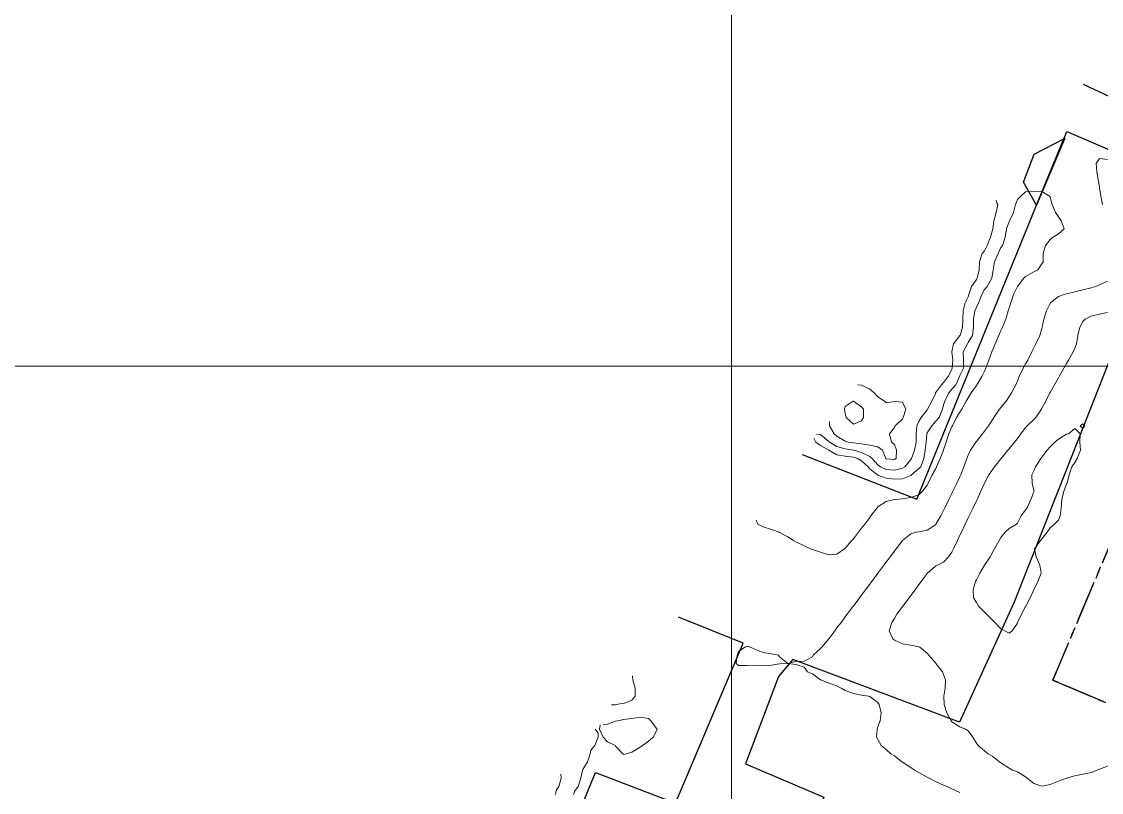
# Model space of a CAD drawing. Header units: centimetres. Extents: x 0 to 642158, y -847 to 649707.
# Drawn here: x 616123.5 to 616189.4, y 621861.4 to 621908.4 of the extents above; entities that cross this region are included whole.
import ezdxf

# ---------------------------------------------------------------- set-up
doc = ezdxf.new("R2010")
doc.units = ezdxf.units.CM
doc.header["$MEASUREMENT"] = 0
doc.linetypes.add('CENTERX2', pattern=[4, 2.5, -0.5, 0.5, -0.5])
doc.layers.add('MEV_grille', color=254, linetype='Continuous', lineweight=9)
doc.layers.add('WAL_topographie 0.5', color=253, linetype='Continuous', lineweight=20)
doc.layers.add('SPW_batiments', color=7, linetype='Continuous')
doc.layers.add('SPW_parcellaire cadastral', color=7, linetype='CENTERX2', lineweight=25, true_color=0xff0542)

# ---------------------------------------------------------------- blocks, each defined once
blk = doc.blocks.new('*U114')
at = {"layer": 'MEV_grille', "transparency": 33554687}
blk.add_lwpolyline([(-1338.461, 0), (1338.461, 0)], dxfattribs=at)
blk = doc.blocks.new('*U115')
at = {"layer": 'MEV_grille', "color": 0, "linetype": 'ByBlock', "lineweight": -2, "transparency": 16777216}
blk.add_blockref('*U114', (0, -500), dxfattribs=at)
blk = doc.blocks.new('*U112')
at = {"layer": 'MEV_grille', "transparency": 33554687}
blk.add_lwpolyline([(0, 1825.476), (0, -1825.476)], dxfattribs=at)
blk = doc.blocks.new('*U113')
at = {"layer": 'MEV_grille', "color": 0, "linetype": 'ByBlock', "lineweight": -2, "transparency": 16777216}
blk.add_blockref('*U112', (800, 0), dxfattribs=at)

msp = doc.modelspace()

# ---------------------------------------------------------------- linework, layer by layer
at = {"layer": 'SPW_batiments'}
for points in [[(616171.126, 621882.003), (616178.111, 621879.269), (616185.422, 621897.199), (616187.075, 621901.25), (616187.257, 621901.694), (616194.257, 621898.688), (616194.082, 621898.413), (616184.051, 621872.988), (616180.718, 621865.674), (616170.565, 621869.487), (616169.685, 621868.452), (616167.672, 621863.14), (616172.446, 621861.106), (616167.122, 621848.431), (616166.152, 621847.699), (616170.725, 621845.814), (616165.786, 621833.502), (616146.481, 621785.376)], [(616187.141, 621901.285), (616185.422, 621897.199), (616184.627, 621898.602), (616185.269, 621900.302), (616187.075, 621901.25), (616187.141, 621901.285)], [(616150.036, 621854.203), (616151.608, 621853.562), (616151.828, 621853.428), (616154.201, 621852.356), (616154.442, 621852.653), (616158.522, 621862.609), (616163.412, 621860.728), (616167.522, 621870.49), (616163.591, 621872.07)]]:
    msp.add_lwpolyline(points, dxfattribs=at)
at = {"layer": 'SPW_parcellaire cadastral'}
for points in [[(616188.258, 621904.586), (616209.84, 621894.414), (616210.931, 621891.196), (616181.371, 621821.788), (616179.519, 621821.304), (616153.63, 621781.526), (616142.741, 621768.2), (616134.192, 621775.582), (616131.925, 621772.599), (616129.462, 621769.852), (616125.173, 621773.406), (616099.439, 621787.506)], [(616194.258, 621898.687), (616196.626, 621892.396), (616186.403, 621868.231), (616196.885, 621863.797), (616204.362, 621882.089), (616198.128, 621897.025), (616194.258, 621898.687)], [(616194.258, 621898.687), (616198.128, 621897.025), (616204.362, 621882.089), (616196.885, 621863.797), (616186.403, 621868.231), (616196.626, 621892.396), (616194.258, 621898.687)]]:
    msp.add_lwpolyline(points, dxfattribs=at)
at = {"layer": 'WAL_topographie 0.5'}
for points in [[(616189.439, 621897.25), (616189.348, 621897.75), (616189.262, 621898.25), (616189.25, 621898.318), (616189.176, 621898.75), (616189.091, 621899.25), (616189.045, 621899.75), (616189.25, 621900.041), (616189.75, 621899.993)], [(616168.317, 621878), (616168.429, 621877.75), (616168.75, 621877.589), (616169.25, 621877.417), (616169.725, 621877.25), (616169.75, 621877.241), (616170.25, 621876.97), (616170.605, 621876.75), (616170.75, 621876.662), (616171.25, 621876.423), (616171.641, 621876.25), (616171.75, 621876.205), (616172.25, 621876.03), (616172.75, 621875.883), (616173.25, 621875.924), (616173.7, 621876.25), (616173.75, 621876.28), (616174.161, 621876.75), (616174.25, 621876.842), (616174.555, 621877.25), (616174.75, 621877.497), (616174.94, 621877.75), (616175.25, 621878.162), (616175.315, 621878.25), (616175.703, 621878.75), (616175.75, 621878.8), (616176.25, 621879.131), (616176.75, 621879.244), (616176.798, 621879.25), (616177.25, 621879.3), (616177.75, 621879.363), (616178.25, 621879.529), (616178.471, 621879.75), (616178.75, 621880.123), (616178.817, 621880.25), (616179.048, 621880.75), (616179.25, 621881.098), (616179.325, 621881.25), (616179.541, 621881.75), (616179.736, 621882.25), (616179.75, 621882.285), (616179.908, 621882.75), (616180.068, 621883.25), (616180.25, 621883.677), (616180.284, 621883.75), (616180.545, 621884.25), (616180.75, 621884.571), (616180.861, 621884.75), (616181.135, 621885.25), (616181.25, 621885.45), (616181.44, 621885.75), (616181.75, 621886.206), (616181.78, 621886.25), (616182.09, 621886.75), (616182.25, 621887.083), (616182.326, 621887.25), (616182.499, 621887.75), (616182.69, 621888.25), (616182.75, 621888.397), (616182.898, 621888.75), (616183.115, 621889.25), (616183.25, 621889.549), (616183.342, 621889.75), (616183.538, 621890.25), (616183.697, 621890.75), (616183.75, 621890.93), (616183.844, 621891.25), (616184.023, 621891.75), (616184.25, 621892.231), (616184.26, 621892.25), (616184.648, 621892.75), (616184.75, 621892.844), (616185.25, 621893.139), (616185.497, 621893.25), (616185.75, 621893.625), (616185.817, 621893.75), (616185.831, 621894.25), (616185.974, 621894.75), (616186.25, 621895.106), (616186.427, 621895.25), (616186.75, 621895.457), (616187.105, 621895.75), (616186.929, 621896.25), (616186.75, 621896.491), (616186.578, 621896.75), (616186.374, 621897.25), (616186.25, 621897.684), (616186.218, 621897.75), (616185.75, 621898.038), (616185.25, 621898.055), (616184.75, 621898.009), (616184.45, 621897.75), (616184.25, 621897.552), (616184.145, 621897.25), (616184.007, 621896.75), (616183.777, 621896.25), (616183.75, 621896.202), (616183.589, 621895.75), (616183.506, 621895.25), (616183.342, 621894.75), (616183.25, 621894.614), (616183.071, 621894.25), (616182.851, 621893.75), (616182.782, 621893.25), (616182.75, 621893.126), (616182.683, 621892.75), (616182.399, 621892.25), (616182.25, 621892.066), (616182.077, 621891.75), (616181.887, 621891.25), (616181.75, 621890.984), (616181.664, 621890.75), (616181.577, 621890.25), (616181.568, 621889.75), (616181.51, 621889.25), (616181.25, 621888.826), (616181.204, 621888.75), (616180.94, 621888.25), (616180.966, 621887.75), (616180.968, 621887.25), (616180.75, 621886.812), (616180.728, 621886.75), (616180.493, 621886.25), (616180.25, 621885.986), (616180.067, 621885.75), (616179.826, 621885.25), (616179.75, 621885.021), (616179.693, 621884.75), (616179.489, 621884.25), (616179.25, 621884.01), (616179.025, 621883.75), (616178.75, 621883.318), (616178.731, 621883.25), (616178.689, 621882.75), (616178.628, 621882.25), (616178.549, 621881.75), (616178.367, 621881.25), (616178.25, 621881.133), (616177.799, 621880.75), (616177.75, 621880.716), (616177.25, 621880.517), (616176.75, 621880.498), (616176.25, 621880.551), (616175.75, 621880.725), (616175.719, 621880.75), (616175.25, 621881.116), (616175.151, 621881.25), (616174.75, 621881.609), (616174.502, 621881.75), (616174.25, 621881.831), (616173.75, 621881.885), (616173.25, 621881.974), (616172.75, 621882.25), (616172.75, 621882.25), (616172.25, 621882.544), (616171.961, 621882.75), (616171.843, 621883)], [(616182.951, 621897.5), (616183, 621897.351), (616183.049, 621897.25), (616182.951, 621896.75), (616182.809, 621896.25), (616182.75, 621895.75), (616182.75, 621895.75), (616182.612, 621895.25), (616182.41, 621894.75), (616182.25, 621894.416), (616182.11, 621894.25), (616181.937, 621893.75), (616181.928, 621893.25), (616181.804, 621892.75), (616181.75, 621892.662), (616181.445, 621892.25), (616181.292, 621891.75), (616181.25, 621891.611), (616181.074, 621891.25), (616180.943, 621890.75), (616180.914, 621890.25), (616180.894, 621889.75), (616180.751, 621889.25), (616180.75, 621889.249), (616180.359, 621888.75), (616180.257, 621888.25), (616180.319, 621887.75), (616180.279, 621887.25), (616180.25, 621887.184), (616180.023, 621886.75), (616179.75, 621886.379), (616179.623, 621886.25), (616179.266, 621885.75), (616179.25, 621885.712), (616179.033, 621885.25), (616178.768, 621884.75), (616178.75, 621884.727), (616178.392, 621884.25), (616178.25, 621884.009), (616178.12, 621883.75), (616178.075, 621883.25), (616178.084, 621882.75), (616177.976, 621882.25), (616177.792, 621881.75), (616177.75, 621881.682), (616177.39, 621881.25), (616177.25, 621881.164), (616176.75, 621881.042), (616176.25, 621881.088), (616175.901, 621881.25), (616175.75, 621881.374), (616175.403, 621881.75), (616175.25, 621881.877), (616174.75, 621882.119), (616174.275, 621882.25), (616174.25, 621882.257), (616173.75, 621882.337), (616173.25, 621882.489), (616172.793, 621882.75), (616172.75, 621882.787), (616172.25, 621883.205), (616172, 621883.225)], [(616180.75, 621861.384), (616180.25, 621861.602), (616179.964, 621861.75), (616179.75, 621861.836), (616179.25, 621862.045), (616178.864, 621862.25), (616178.75, 621862.312), (616178.25, 621862.594), (616177.986, 621862.75), (616177.75, 621862.898), (616177.25, 621863.223), (616177.214, 621863.25), (616176.75, 621863.614), (616176.532, 621863.75), (616176.25, 621864.014), (616175.942, 621864.25), (616175.75, 621864.623), (616175.649, 621864.75), (616175.703, 621865.25), (616175.75, 621865.386), (616175.877, 621865.75), (616175.945, 621866.25), (616175.827, 621866.75), (616175.75, 621866.867), (616175.25, 621867.227), (616175.182, 621867.25), (616174.75, 621867.316), (616174.25, 621867.415), (616173.75, 621867.607), (616173.5, 621867.75), (616173.25, 621867.882), (616172.75, 621868.055), (616172.271, 621868.25), (616172.25, 621868.257), (616171.75, 621868.614), (616171.45, 621868.75), (616171.25, 621869.019), (616170.75, 621869.181), (616170.25, 621869.25), (616169.75, 621869.22), (616169.25, 621869.147), (616168.75, 621869.132), (616168.25, 621869.146), (616167.75, 621869.125), (616167.25, 621869.131), (616167.099, 621869.25), (616167.156, 621869.75), (616167.25, 621869.977), (616167.625, 621870.25), (616167.75, 621870.3), (616167.973, 621870.25), (616168.25, 621870.125), (616168.75, 621869.929), (616169.25, 621869.829), (616169.678, 621869.75), (616169.75, 621869.65), (616170.25, 621869.25), (616170.75, 621869.375), (616171.25, 621869.396), (616171.75, 621869.663), (616171.803, 621869.75), (616172.25, 621870.154), (616172.321, 621870.25), (616172.75, 621870.75), (616172.75, 621870.75), (616173.12, 621871.25), (616173.25, 621871.42), (616173.498, 621871.75), (616173.75, 621872.085), (616173.872, 621872.25), (616174.246, 621872.75), (616174.25, 621872.755), (616174.622, 621873.25), (616174.75, 621873.42), (616174.994, 621873.75), (616175.25, 621874.092), (616175.367, 621874.25), (616175.746, 621874.75), (616175.75, 621874.755), (616176.116, 621875.25), (616176.25, 621875.429), (616176.489, 621875.75), (616176.75, 621876.095), (616176.867, 621876.25), (616177.246, 621876.75), (616177.25, 621876.755), (616177.75, 621877.156), (616178.079, 621877.25), (616178.25, 621877.287), (616178.75, 621877.372), (616179.25, 621877.703), (616179.282, 621877.75), (616179.576, 621878.25), (616179.75, 621878.589), (616179.828, 621878.75), (616180.068, 621879.25), (616180.25, 621879.622), (616180.313, 621879.75), (616180.563, 621880.25), (616180.75, 621880.641), (616180.8, 621880.75), (616180.993, 621881.25), (616181.167, 621881.75), (616181.25, 621881.957), (616181.395, 621882.25), (616181.72, 621882.75), (616181.75, 621882.791), (616182.119, 621883.25), (616182.25, 621883.419), (616182.497, 621883.75), (616182.75, 621884.157), (616182.808, 621884.25), (616183.16, 621884.75), (616183.25, 621884.862), (616183.568, 621885.25), (616183.75, 621885.529), (616183.886, 621885.75), (616184.153, 621886.25), (616184.25, 621886.48), (616184.365, 621886.75), (616184.607, 621887.25), (616184.75, 621887.517), (616184.877, 621887.75), (616185.122, 621888.25), (616185.25, 621888.497), (616185.383, 621888.75), (616185.624, 621889.25), (616185.75, 621889.686), (616185.767, 621889.75), (616185.87, 621890.25), (616186.028, 621890.75), (616186.25, 621891.213), (616186.272, 621891.25), (616186.75, 621891.626), (616187.097, 621891.75), (616187.25, 621891.791), (616187.75, 621891.908), (616188.25, 621892.031), (616188.75, 621892.167), (616189.032, 621892.25), (616189.25, 621892.338), (616189.75, 621892.56)], [(616187.25, 621862.25), (616187.25, 621862.25), (616186.75, 621862.08), (616186.25, 621861.87), (616185.75, 621861.775), (616185.25, 621861.936), (616184.842, 621862.25), (616184.75, 621862.345), (616184.25, 621862.639), (616183.958, 621862.75), (616183.75, 621862.874), (616183.25, 621863.181), (616183.154, 621863.25), (616182.75, 621863.573), (616182.469, 621863.75), (616182.25, 621863.926), (616181.857, 621864.25), (616181.75, 621864.391), (616181.541, 621864.75), (616181.25, 621865.14), (616181.083, 621865.25), (616180.75, 621865.388), (616180.25, 621865.687), (616180.203, 621865.75), (616179.945, 621866.25), (616179.784, 621866.75), (616179.77, 621867.25), (616179.841, 621867.75), (616179.859, 621868.25), (616179.75, 621868.573), (616179.679, 621868.75), (616179.278, 621869.25), (616179.25, 621869.281), (616178.854, 621869.75), (616178.75, 621869.869), (616178.295, 621870.25), (616178.25, 621870.274), (616177.75, 621870.373), (616177.25, 621870.449), (616176.75, 621870.68), (616176.664, 621870.75), (616176.44, 621871.25), (616176.592, 621871.75), (616176.75, 621872), (616176.898, 621872.25), (616177.25, 621872.724), (616177.269, 621872.75), (616177.643, 621873.25), (616177.75, 621873.396), (616178.013, 621873.75), (616178.25, 621874.065), (616178.39, 621874.25), (616178.75, 621874.73), (616178.767, 621874.75), (616179.25, 621875.179), (616179.372, 621875.25), (616179.75, 621875.436), (616180.048, 621875.75), (616180.25, 621876.036), (616180.36, 621876.25), (616180.599, 621876.75), (616180.75, 621877.074), (616180.833, 621877.25), (616181.07, 621877.75), (616181.25, 621878.124), (616181.31, 621878.25), (616181.552, 621878.75), (616181.75, 621879.161), (616181.793, 621879.25), (616182.03, 621879.75), (616182.25, 621880.25), (616182.25, 621880.25), (616182.513, 621880.75), (616182.75, 621881.106), (616182.862, 621881.25), (616183.25, 621881.732), (616183.265, 621881.75), (616183.671, 621882.25), (616183.75, 621882.347), (616184.077, 621882.75), (616184.25, 621882.979), (616184.453, 621883.25), (616184.75, 621883.633), (616184.855, 621883.75), (616185.25, 621884.132), (616185.367, 621884.25), (616185.711, 621884.75), (616185.75, 621884.82), (616185.987, 621885.25), (616186.235, 621885.75), (616186.25, 621885.779), (616186.503, 621886.25), (616186.75, 621886.667), (616186.8, 621886.75), (616187.088, 621887.25), (616187.25, 621887.542), (616187.368, 621887.75), (616187.654, 621888.25), (616187.75, 621888.488), (616187.846, 621888.75), (616187.94, 621889.25), (616188.049, 621889.75), (616188.25, 621890.112), (616188.375, 621890.25), (616188.75, 621890.426), (616189.25, 621890.557), (616189.75, 621890.65)], [(616174.5, 621886.233), (616174.75, 621886.222), (616175.25, 621885.978), (616175.52, 621885.75), (616175.75, 621885.51), (616176.154, 621885.25), (616176.25, 621885.139), (616176.75, 621885.23), (616177.25, 621885.18), (616177.455, 621884.75), (616177.28, 621884.25), (616177.25, 621884.176), (616176.795, 621883.75), (616176.75, 621883.647), (616176.446, 621883.25), (616176.583, 621882.75), (616176.75, 621882.603), (616176.886, 621882.25), (616176.851, 621881.75), (616176.75, 621881.687), (616176.25, 621881.738), (616176.236, 621881.75), (616176.026, 621882.25), (616175.75, 621882.457), (616175.25, 621882.567), (616174.75, 621882.644), (616174.25, 621882.705), (616173.93, 621882.75), (616173.75, 621882.798), (616173.25, 621883.103), (616173.073, 621883.25), (616172.8, 621883.75), (616172.784, 621884)], [(616174.864, 621884.25), (616174.75, 621884.057), (616174.25, 621883.852), (616173.816, 621884.25), (616173.75, 621884.486), (616173.699, 621884.75), (616173.75, 621884.914), (616174.232, 621885.25), (616174.25, 621885.254), (616174.258, 621885.25), (616174.75, 621884.91), (616174.859, 621884.75), (616174.864, 621884.25)], [(616183.933, 621871.25), (616183.75, 621871.097), (616183.475, 621871.25), (616183.25, 621871.36), (616182.869, 621871.75), (616182.75, 621871.866), (616182.366, 621872.25), (616182.25, 621872.378), (616181.887, 621872.75), (616181.75, 621872.962), (616181.567, 621873.25), (616181.55, 621873.75), (616181.705, 621874.25), (616181.75, 621874.361), (616181.964, 621874.75), (616182.25, 621875.25), (616182.25, 621875.25), (616182.58, 621875.75), (616182.75, 621876.065), (616182.861, 621876.25), (616183.144, 621876.75), (616183.25, 621876.935), (616183.508, 621877.25), (616183.75, 621877.479), (616184.202, 621877.75), (616184.25, 621877.806), (616184.479, 621878.25), (616184.75, 621878.63), (616184.85, 621878.75), (616185.068, 621879.25), (616185.25, 621879.712), (616185.269, 621879.75), (616185.25, 621879.812), (616185.16, 621880.25), (616185.133, 621880.75), (616185.25, 621881), (616185.358, 621881.25), (616185.684, 621881.75), (616185.75, 621881.833), (616186.071, 621882.25), (616186.25, 621882.462), (616186.527, 621882.75), (616186.75, 621882.93), (616187.25, 621883.227), (616187.359, 621883.25), (616187.75, 621883.571), (616188.071, 621883.25), (616188.055, 621882.75), (616188.089, 621882.25), (616187.903, 621881.75), (616187.75, 621881.516), (616187.58, 621881.25), (616187.399, 621880.75), (616187.276, 621880.25), (616187.25, 621880.183), (616187.079, 621879.75), (616186.962, 621879.25), (616186.917, 621878.75), (616186.863, 621878.25), (616186.75, 621878), (616186.519, 621877.75), (616186.25, 621877.517), (616186.076, 621877.25), (616185.75, 621876.845), (616185.653, 621876.75), (616185.294, 621876.25), (616185.398, 621875.75), (616185.622, 621875.25), (616185.693, 621874.75), (616185.495, 621874.25), (616185.258, 621873.75), (616185.25, 621873.734), (616185.025, 621873.25), (616184.766, 621872.75), (616184.75, 621872.718), (616184.496, 621872.25), (616184.267, 621871.75), (616184.25, 621871.702), (616183.933, 621871.25)], [(616188.364, 621883.75), (616188.25, 621883.583), (616188.083, 621883.75), (616188.25, 621883.864), (616188.364, 621883.75)], [(616160.785, 621868.5), (616160.799, 621868.25), (616160.949, 621867.75), (616160.947, 621867.25), (616160.75, 621867.005), (616160.25, 621866.816), (616160, 621866.794), (616159.827, 621866.75), (616159.75, 621866.731), (616159.5, 621866.732)], [(616159, 621865.536), (616159.25, 621865.554), (616159.75, 621865.725), (616159.875, 621865.75), (616160.25, 621865.832), (616160.75, 621865.902), (616161.25, 621865.985), (616161.75, 621865.885), (616161.894, 621865.75), (616162.25, 621865.293), (616162.276, 621865.25), (616162.25, 621865.15), (616162.043, 621864.75), (616161.75, 621864.514), (616161.385, 621864.25), (616161.25, 621864.15), (616160.75, 621863.841), (616160.417, 621863.75), (616160.25, 621863.694), (616160.183, 621863.75), (616159.75, 621864.214), (616159.724, 621864.25), (616159.25, 621864.469), (616158.983, 621864.75), (616158.767, 621865.25), (616158.812, 621865.5)], [(616158.5, 621865.243), (616158.689, 621865), (616158.678, 621864.75), (616158.478, 621864.25), (616158.25, 621863.957), (616158.197, 621863.75), (616158.032, 621863.25), (616157.75, 621862.777), (616157.74, 621862.75), (616157.621, 621862.25), (616157.477, 621861.75), (616157.25, 621861.443), (616157.192, 621861.25)], [(616189.75, 621862.993), (616189.25, 621862.811), (616189.106, 621862.75), (616188.75, 621862.603), (616188.25, 621862.493), (616187.75, 621862.392), (616187.25, 621862.25)], [(616156.42, 621862.5), (616156.439, 621862.25), (616156.279, 621861.75), (616156.25, 621861.686), (616156.126, 621861.5), (616156.092, 621861.25)]]:
    msp.add_lwpolyline(points, dxfattribs=at)

# ---------------------------------------------------------------- block references
at = {"layer": 'MEV_grille', "transparency": 33554687}
for name, p in [('*U113', (615366.814, 620593.644)), ('*U115', (616669.481, 622387.381))]:
    msp.add_blockref(name, p, dxfattribs=at)

doc.saveas('drawing.dxf')
